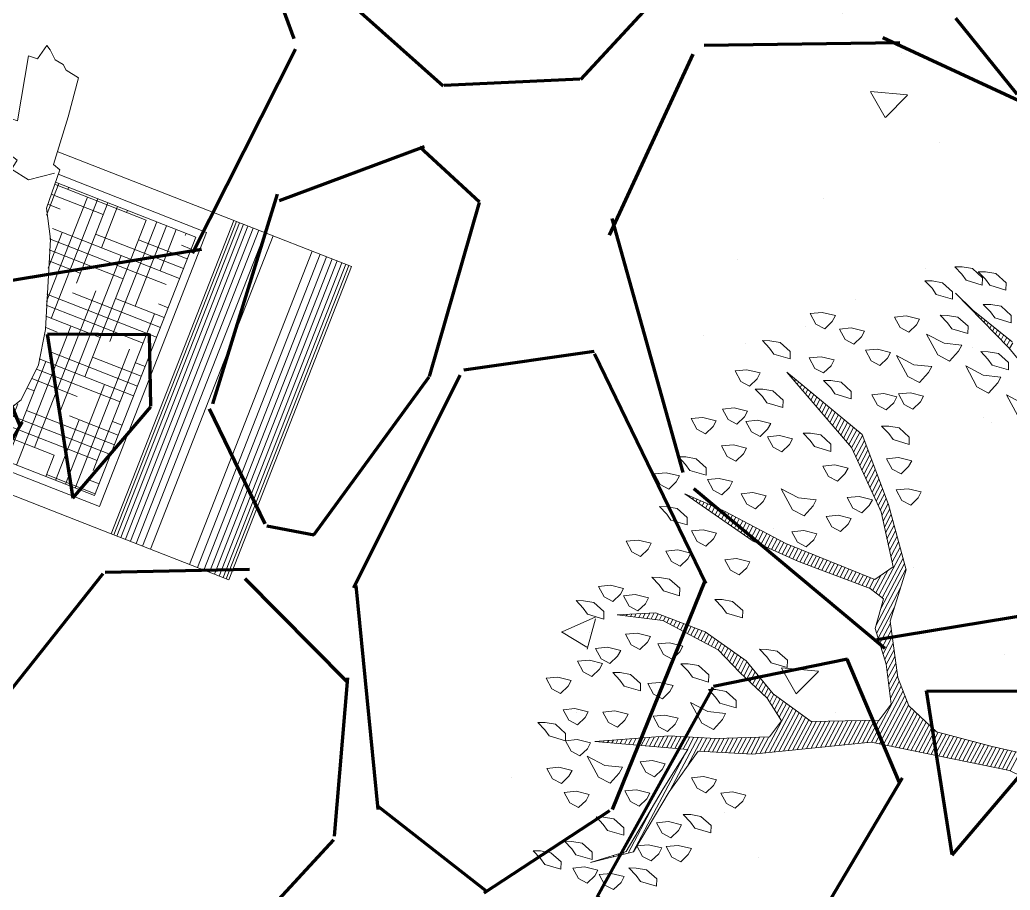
# Model space of a CAD drawing. Header units: millimetres. Extents: x 111 to 1506, y 14 to 566.
# Drawn here: x 243.345 to 245.119, y 194.522 to 196.081 of the extents above; entities that cross this region are included whole.
import ezdxf

# ---------------------------------------------------------------- set-up
doc = ezdxf.new("R2010")
doc.units = ezdxf.units.MM
for name, color, linetype, lineweight in [('ARBOLES', 78, 'Continuous', 5), ('G', 254, 'Continuous', 5), ('GRASS', 56, 'Continuous', 0), ('mobiliario', 45, 'Continuous', 13)]:
    doc.layers.add(name, color=color, linetype=linetype, lineweight=lineweight)

# ---------------------------------------------------------------- blocks, each defined once
blk = doc.blocks.new('persona 1')
at = {"layer": 'mobiliario', "color": 32, "lineweight": 9}
for p, q in [((768301.8256, 8993267.2761), (768301.9237, 8993267.285)), ((768301.9237, 8993267.285), (768301.983, 8993267.28)), ((768301.983, 8993267.28), (768302.0501, 8993267.263)), ((768301.7749, 8993267.2519), (768301.8256, 8993267.2761)), ((768301.8293, 8993267.2442), (768301.8629, 8993267.2653)), ((768301.8629, 8993267.2653), (768301.902, 8993267.2743)), ((768301.902, 8993267.2743), (768301.9465, 8993267.2687)), ((768301.9465, 8993267.2687), (768301.9793, 8993267.2503)), ((768302.0501, 8993267.263), (768302.1202, 8993267.2363)), ((768301.7249, 8993267.208), (768301.7749, 8993267.2519)), ((768301.9793, 8993267.2503), (768301.9931, 8993267.2114)), ((768301.8158, 8993267.2141), (768301.8293, 8993267.2442)), ((768302.1202, 8993267.2363), (768302.2033, 8993267.1879)), ((768301.8117, 8993267.1918), (768301.8158, 8993267.2141)), ((768301.6781, 8993267.1494), (768301.7249, 8993267.208)), ((768301.9931, 8993267.2114), (768301.9962, 8993267.1968)), ((768301.8047, 8993267.1841), (768301.8117, 8993267.1918)), ((768301.8134, 8993267.1499), (768301.8047, 8993267.1841)), ((768301.9962, 8993267.1968), (768302.0011, 8993267.197)), ((768302.0011, 8993267.197), (768302.0001, 8993267.16)), ((768302.2033, 8993267.1879), (768302.2944, 8993267.1275)), ((768302.0001, 8993267.16), (768301.9994, 8993267.118)), ((768301.6155, 8993267.1124), (768301.6392, 8993267.1355)), ((768301.6392, 8993267.1355), (768301.6781, 8993267.1494)), ((768301.8202, 8993267.0866), (768301.8134, 8993267.1499)), ((768302.2944, 8993267.1275), (768302.3227, 8993267.0966)), ((768301.5856, 8993267.0619), (768301.6155, 8993267.1124)), ((768301.9994, 8993267.118), (768301.9912, 8993267.0758)), ((768301.8498, 8993267.0601), (768301.8567, 8993267.0937)), ((768301.8567, 8993267.0937), (768301.8643, 8993267.0607)), ((768301.9719, 8993267.0734), (768301.9877, 8993267.0927)), ((768302.3227, 8993267.0966), (768302.3273, 8993267.045)), ((768301.8423, 8993267.0452), (768301.8202, 8993267.0866)), ((768301.8284, 8993267.0738), (768301.8498, 8993267.0601)), ((768301.9436, 8993267.0535), (768301.9719, 8993267.0734)), ((768301.9912, 8993267.0758), (768301.98, 8993267.0483)), ((768301.5807, 8993267.0001), (768301.5856, 8993267.0619)), ((768301.8643, 8993267.0607), (768301.8835, 8993267.049)), ((768302.1221, 8993267.0663), (768302.0872, 8993267.0156)), ((768302.1564, 8993267.0702), (768302.1221, 8993267.0663)), ((768302.1913, 8993267.0593), (768302.1564, 8993267.0702)), ((768302.2148, 8993267.0257), (768302.1913, 8993267.0593)), ((768301.87, 8993267.029), (768301.8423, 8993267.0452)), ((768301.8835, 8993267.049), (768301.9085, 8993267.0459)), ((768301.9085, 8993267.0459), (768301.9436, 8993267.0535)), ((768301.9438, 8993267.0333), (768301.9633, 8993267.0441)), ((768301.98, 8993267.0483), (768301.9586, 8993267.0301)), ((768302.3273, 8993267.045), (768302.2823, 8993266.9397)), ((768301.8603, 8993267.04), (768301.8922, 8993267.0329)), ((768301.8971, 8993267.0249), (768301.87, 8993267.029)), ((768301.9586, 8993267.0301), (768301.9318, 8993267.0237)), ((768302.1921, 8993266.978), (768302.2148, 8993267.0257)), ((768301.8851, 8993267.0222), (768301.882, 8993266.9753)), ((768301.908, 8993267.0035), (768301.8971, 8993267.0249)), ((768301.9318, 8993267.0237), (768301.9199, 8993267.0024)), ((768301.9711, 8993266.905), (768301.9347, 8993267.0119)), ((768302.0872, 8993267.0156), (768302.0753, 8993267.0053)), ((768301.5904, 8993266.9438), (768301.5807, 8993267.0001)), ((768301.9199, 8993267.0024), (768301.908, 8993267.0035)), ((768302.0753, 8993267.0053), (768302.0952, 8993267.0012)), ((768302.081, 8993266.9858), (768302.0782, 8993266.9956)), ((768302.0952, 8993267.0012), (768302.0943, 8993266.9617)), ((768301.7351, 8993266.9642), (768301.7785, 8993266.9785)), ((768301.7785, 8993266.9785), (768301.8004, 8993266.9843)), ((768301.8004, 8993266.9843), (768301.8237, 8993266.9582)), ((768302.0575, 8993266.9578), (768302.081, 8993266.9858)), ((768302.1612, 8993266.8905), (768302.1921, 8993266.978)), ((768301.7196, 8993266.9737), (768301.6906, 8993266.9602)), ((768301.7423, 8993266.9598), (768301.7196, 8993266.9737)), ((768301.882, 8993266.9753), (768301.8715, 8993266.9305)), ((768301.6906, 8993266.9602), (768301.7043, 8993266.8646)), ((768301.8551, 8993266.6662), (768301.7423, 8993266.9598)), ((768301.8237, 8993266.9582), (768301.8589, 8993266.9399)), ((768302.0194, 8993266.9267), (768302.0575, 8993266.9578)), ((768302.0943, 8993266.9617), (768302.0849, 8993266.8899)), ((768301.6352, 8993266.8076), (768301.5904, 8993266.9438)), ((768302.2823, 8993266.9397), (768302.2538, 8993266.8523)), ((768301.8281, 8993266.9091), (768301.8077, 8993266.9255)), ((768301.8596, 8993266.9227), (768301.8581, 8993266.898)), ((768301.8715, 8993266.9305), (768301.8596, 8993266.9227)), ((768301.9703, 8993266.9247), (768302.0194, 8993266.9267)), ((768302.0061, 8993266.8916), (768302.0494, 8993266.9155)), ((768301.8505, 8993266.9026), (768301.8281, 8993266.9091)), ((768301.9696, 8993266.8803), (768301.9711, 8993266.905)), ((768301.9786, 8993266.9004), (768302.0061, 8993266.8916)), ((768301.8833, 8993266.8842), (768301.8517, 8993266.8731)), ((768301.8581, 8993266.898), (768301.9061, 8993266.8679)), ((768302.0849, 8993266.8899), (768302.0446, 8993266.6074)), ((768302.1556, 8993266.8459), (768302.1612, 8993266.8905)), ((768301.9061, 8993266.8679), (768301.9696, 8993266.8803)), ((768301.7043, 8993266.8646), (768301.7343, 8993266.7328)), ((768301.8998, 8993266.7789), (768301.9038, 8993266.8628)), ((768302.2538, 8993266.8523), (768302.2285, 8993266.8094)), ((768302.1612, 8993266.8289), (768302.1556, 8993266.8459)), ((768302.1473, 8993266.8086), (768302.1612, 8993266.8289)), ((768301.6592, 8993266.7643), (768301.6352, 8993266.8076)), ((768302.1383, 8993266.7861), (768302.1473, 8993266.8086)), ((768302.2285, 8993266.8094), (768302.2103, 8993266.7717)), ((768302.1722, 8993266.8022), (768302.1503, 8993266.794)), ((768302.1922, 8993266.7932), (768302.1722, 8993266.8022)), ((768302.2004, 8993266.7738), (768302.1922, 8993266.7932)), ((768301.8893, 8993266.675), (768301.8998, 8993266.7789)), ((768302.1535, 8993266.7768), (768302.1383, 8993266.7861)), ((768302.1444, 8993266.7592), (768302.1535, 8993266.7768)), ((768301.6617, 8993266.7003), (768301.6592, 8993266.7643)), ((768302.1355, 8993266.7342), (768302.1444, 8993266.7592)), ((768302.1981, 8993266.7688), (768302.188, 8993266.7142)), ((768302.2103, 8993266.7717), (768302.1981, 8993266.7688)), ((768302.1623, 8993266.7371), (768302.1782, 8993266.744)), ((768301.7023, 8993266.7328), (768301.6676, 8993266.7079)), ((768301.7333, 8993266.7272), (768301.7023, 8993266.7328)), ((768301.7343, 8993266.7328), (768301.7303, 8993266.7105)), ((768302.1337, 8993266.7194), (768302.1355, 8993266.7342)), ((768302.1518, 8993266.7192), (768302.1623, 8993266.7371)), ((768302.1249, 8993266.6919), (768302.1337, 8993266.7194)), ((768302.1357, 8993266.716), (768302.1434, 8993266.7101)), ((768302.1434, 8993266.7101), (768302.1518, 8993266.7192)), ((768302.188, 8993266.7142), (768302.1441, 8993266.6434)), ((768301.6742, 8993266.6959), (768301.6617, 8993266.7003)), ((768301.6799, 8993266.6172), (768301.6742, 8993266.6959)), ((768301.7303, 8993266.7105), (768301.7676, 8993266.6996)), ((768301.7676, 8993266.6996), (768301.797, 8993266.6442)), ((768302.0999, 8993266.6416), (768302.1249, 8993266.6919)), ((768301.8777, 8993266.5957), (768301.8551, 8993266.6662)), ((768301.8786, 8993266.574), (768301.8893, 8993266.675)), ((768301.7621, 8993266.6526), (768301.7523, 8993266.6522)), ((768301.7523, 8993266.6522), (768301.7737, 8993266.5496)), ((768301.7903, 8993266.6266), (768301.7621, 8993266.6526)), ((768301.797, 8993266.6442), (768301.7975, 8993266.6294)), ((768302.0837, 8993266.6163), (768302.0999, 8993266.6416)), ((768302.1441, 8993266.6434), (768302.0872, 8993266.5894)), ((768301.6874, 8993266.5535), (768301.6799, 8993266.6172)), ((768301.7975, 8993266.6294), (768301.7903, 8993266.6266)), ((768302.0795, 8993266.5964), (768302.0958, 8993266.6193)), ((768302.0958, 8993266.6193), (768302.0837, 8993266.6163)), ((768302.0446, 8993266.6074), (768302.0095, 8993266.5024)), ((768301.8808, 8993266.5194), (768301.8777, 8993266.5957)), ((768302.0676, 8993266.527), (768302.0379, 8993266.5872)), ((768302.0872, 8993266.5894), (768302.0795, 8993266.5964)), ((768301.7097, 8993266.5495), (768301.6874, 8993266.5535)), ((768301.7174, 8993266.5424), (768301.7097, 8993266.5495)), ((768301.7322, 8993266.5405), (768301.7174, 8993266.5424)), ((768301.745, 8993266.5287), (768301.7322, 8993266.5405)), ((768301.7589, 8993266.549), (768301.7526, 8993266.5241)), ((768301.7737, 8993266.5496), (768301.7589, 8993266.549)), ((768301.7526, 8993266.5241), (768301.745, 8993266.5287)), ((768302.0661, 8993266.5023), (768302.0676, 8993266.527)), ((768301.853, 8993266.3532), (768301.8808, 8993266.5194)), ((768302.0095, 8993266.5024), (768301.9764, 8993266.4075)), ((768302.1145, 8993266.4623), (768302.0661, 8993266.5023)), ((768302.1541, 8993266.3974), (768302.1145, 8993266.4623)), ((768301.9823, 8993266.4245), (768302.0744, 8993266.3572)), ((768301.9764, 8993266.4075), (768301.9446, 8993266.2805)), ((768302.1557, 8993266.3556), (768302.1541, 8993266.3974)), ((768302.178, 8993266.354), (768302.1547, 8993266.3808)), ((768301.8381, 8993266.2959), (768301.853, 8993266.3532)), ((768302.0717, 8993266.3593), (768302.1406, 8993266.2535)), ((768302.0744, 8993266.3572), (768302.115, 8993266.3293)), ((768302.1416, 8993266.3402), (768302.1557, 8993266.3556)), ((768302.1985, 8993266.336), (768302.178, 8993266.354)), ((768302.115, 8993266.3293), (768302.1416, 8993266.3402)), ((768302.1985, 8993266.336), (768302.2579, 8993266.2819)), ((768301.79, 8993266.2669), (768301.8135, 8993266.2949)), ((768301.8135, 8993266.2949), (768301.8381, 8993266.2959)), ((768301.8516, 8993266.2669), (768301.8433, 8993266.2888)), ((768301.9446, 8993266.2805), (768301.892, 8993266.2414)), ((768302.2579, 8993266.2819), (768302.2749, 8993266.2204)), ((768301.7771, 8993266.222), (768301.79, 8993266.2669)), ((768301.8204, 8993266.2459), (768301.832, 8993266.2637)), ((768301.8746, 8993266.2457), (768301.8516, 8993266.2669)), ((768301.8189, 8993266.2237), (768301.8204, 8993266.2459)), ((768301.892, 8993266.2414), (768301.8573, 8993266.1858)), ((768302.1869, 8993266.1812), (768302.1406, 8993266.2535)), ((768301.7748, 8993266.1579), (768301.7873, 8993266.2126)), ((768301.7873, 8993266.2126), (768301.7771, 8993266.222)), ((768301.8299, 8993266.1946), (768301.8189, 8993266.2237)), ((768302.2749, 8993266.2204), (768302.2475, 8993266.1742)), ((768301.8554, 8993266.1734), (768301.8299, 8993266.1946)), ((768301.8573, 8993266.1858), (768301.8538, 8993266.1512)), ((768302.2475, 8993266.1742), (768302.1869, 8993266.1812)), ((768301.7447, 8993266.1098), (768301.7748, 8993266.1579)), ((768301.8538, 8993266.1512), (768301.8325, 8993266.0347)), ((768301.7425, 8993266.0432), (768301.7447, 8993266.1098)), ((768301.7587, 8993266.0069), (768301.7425, 8993266.0432)), ((768301.8325, 8993266.0347), (768301.7981, 8993266.006)), ((768301.7981, 8993266.006), (768301.7587, 8993266.0069))]:
    blk.add_line(p, q, dxfattribs=at)
blk = doc.blocks.new('bloque1')
at = {"layer": 'mobiliario'}
h = blk.add_hatch(dxfattribs=at)
h.set_pattern_fill('HOUND', color=250, scale=0.2, style=0)
h.set_pattern_definition([(360, (2.309277, 33.903915), (0.05, 0.0125), [0.2, -0.1]), (90, (2.309277, 33.903915), (-0.0125, -0.05), [0.2, -0.1])])
h.paths.add_polyline_path([(256.2525, 18.257), (256.2562, 18.3034), (256.2787, 18.3412), (256.2964, 18.3586), (256.3256, 18.369), (256.3306, 18.3753), (256.1335, 18.3753), (256.1335, 18.0453), (256.3128, 18.0453), (256.3114, 18.0802), (256.2935, 18.1127), (256.2598, 18.2148)])
at = {"layer": 'mobiliario', "color": 250}
for p, q in [((255.9485, 18.0103), (255.9485, 18.4103)), ((256.0985, 18.4103), (255.9485, 18.4103)), ((255.9518, 18.4103), (255.9518, 18.0103)), ((255.9556, 18.4103), (255.9556, 18.0103)), ((255.9607, 18.4103), (255.9607, 18.0103)), ((255.9665, 18.4103), (255.9665, 18.0103)), ((255.973, 18.4103), (255.973, 18.0103)), ((255.9804, 18.4103), (255.9804, 18.0103)), ((255.9884, 18.4103), (255.9884, 18.0103)), ((255.9985, 18.0103), (255.9985, 18.4103)), ((256.0485, 18.0103), (256.0485, 18.4103)), ((256.0585, 18.4103), (256.0585, 18.0103)), ((256.0666, 18.4103), (256.0666, 18.0103)), ((256.074, 18.4103), (256.074, 18.0103)), ((256.0805, 18.4103), (256.0805, 18.0103)), ((256.0863, 18.4103), (256.0863, 18.0103)), ((256.0913, 18.4103), (256.0913, 18.0103)), ((256.0952, 18.4103), (256.0952, 18.0103)), ((256.0985, 18.0103), (256.0985, 18.4103)), ((256.3586, 18.4103), (256.0985, 18.4103)), ((256.0985, 18.4103), (256.0985, 18.0103)), ((256.3386, 18.3853), (256.1235, 18.3853)), ((256.1235, 18.3853), (256.1235, 18.0353)), ((256.3306, 18.3753), (256.1335, 18.3753)), ((256.1335, 18.3753), (256.1335, 18.0453)), ((256.1335, 18.0453), (256.3128, 18.0453)), ((256.1235, 18.0353), (256.3132, 18.0353)), ((256.0985, 18.0103), (255.9485, 18.0103)), ((256.0952, 18.0103), (256.324, 18.0103))]:
    blk.add_line(p, q, dxfattribs=at)
at = {"layer": 'mobiliario', "xscale": 0.75, "yscale": 0.75, "zscale": 0.75}
blk.add_blockref('persona 1', (-575969.933, -6744931.9954), dxfattribs=at)
blk = doc.blocks.new('A$C772F565F')
at = {"layer": 'mobiliario', "lineweight": 13, "xscale": 1.506646428533565, "yscale": 1.506646428533565, "zscale": 1.506646428533565}
blk.add_blockref('bloque1', (-385.6239, -26.38), dxfattribs=at)
blk = doc.blocks.new('*X16')
at = {"color": 0}
for p, q in [((17.5775, 17.92), (17.578, 17.92)), ((17.5814, 17.91), (17.584, 17.91)), ((17.9333, 17.91), (17.9341, 17.91)), ((17.5852, 17.9), (17.59, 17.9)), ((17.5891, 17.89), (17.596, 17.89)), ((17.5929, 17.88), (17.602, 17.88)), ((17.9297, 17.88), (17.9364, 17.88)), ((17.9309, 17.89), (17.9356, 17.89)), ((17.9321, 17.9), (17.9348, 17.9)), ((17.5967, 17.87), (17.608, 17.87)), ((17.6006, 17.86), (17.614, 17.86)), ((17.9273, 17.86), (17.9379, 17.86)), ((17.9285, 17.87), (17.9371, 17.87)), ((17.6044, 17.85), (17.62, 17.85)), ((17.6083, 17.84), (17.626, 17.84)), ((17.6121, 17.83), (17.6285, 17.83)), ((17.9237, 17.83), (17.9402, 17.83)), ((17.9249, 17.84), (17.9395, 17.84)), ((17.9261, 17.85), (17.9387, 17.85)), ((17.2621, 17.82), (17.2622, 17.82)), ((17.2663, 17.81), (17.2685, 17.81)), ((17.616, 17.82), (17.6298, 17.82)), ((17.6191, 17.81), (17.631, 17.81)), ((17.9213, 17.81), (17.9418, 17.81)), ((17.9225, 17.82), (17.941, 17.82)), ((18.3261, 17.81), (18.3296, 17.81)), ((18.33, 17.82), (18.3316, 17.82)), ((17.2706, 17.8), (17.2748, 17.8)), ((17.2748, 17.79), (17.2811, 17.79)), ((17.279, 17.78), (17.2874, 17.78)), ((17.6191, 17.8), (17.6323, 17.8)), ((17.6191, 17.79), (17.6335, 17.79)), ((17.6191, 17.78), (17.6348, 17.78)), ((17.9177, 17.78), (17.9423, 17.78)), ((17.9189, 17.79), (17.9423, 17.79)), ((17.9201, 17.8), (17.9423, 17.8)), ((18.3143, 17.78), (18.3234, 17.78)), ((18.3182, 17.79), (18.3254, 17.79)), ((18.3221, 17.8), (18.3275, 17.8)), ((17.2832, 17.77), (17.2937, 17.77)), ((17.2875, 17.76), (17.3001, 17.76)), ((17.2917, 17.75), (17.3064, 17.75)), ((17.6191, 17.77), (17.636, 17.77)), ((17.6191, 17.76), (17.6373, 17.76)), ((17.6191, 17.75), (17.6385, 17.75)), ((17.9141, 17.75), (17.9423, 17.75)), ((17.9153, 17.76), (17.9423, 17.76)), ((17.9165, 17.77), (17.9423, 17.77)), ((18.3025, 17.75), (18.3171, 17.75)), ((18.3064, 17.76), (18.3192, 17.76)), ((18.3104, 17.77), (18.3213, 17.77)), ((17.2959, 17.74), (17.3127, 17.74)), ((17.3002, 17.73), (17.319, 17.73)), ((17.6191, 17.74), (17.6398, 17.74)), ((17.6191, 17.73), (17.641, 17.73)), ((17.9117, 17.73), (17.9423, 17.73)), ((17.9129, 17.74), (17.9423, 17.74)), ((18.2946, 17.73), (18.313, 17.73)), ((18.2986, 17.74), (18.3151, 17.74)), ((17.3044, 17.72), (17.3253, 17.72)), ((17.3086, 17.71), (17.3316, 17.71)), ((17.3129, 17.7), (17.3379, 17.7)), ((17.6191, 17.72), (17.6423, 17.72)), ((17.6191, 17.71), (17.6435, 17.71)), ((17.6191, 17.7), (17.6445, 17.7)), ((17.9083, 17.7), (17.9423, 17.7)), ((17.9093, 17.71), (17.9423, 17.71)), ((17.9105, 17.72), (17.9423, 17.72)), ((18.2829, 17.7), (18.3068, 17.7)), ((18.2868, 17.71), (18.3089, 17.71)), ((18.2907, 17.72), (18.3109, 17.72)), ((16.9852, 17.68), (16.9856, 17.68)), ((17.3171, 17.69), (17.3443, 17.69)), ((17.3213, 17.68), (17.3506, 17.68)), ((17.6191, 17.69), (17.6431, 17.69)), ((17.6191, 17.68), (17.6418, 17.68)), ((17.909, 17.69), (17.9423, 17.69)), ((17.9097, 17.68), (17.9423, 17.68)), ((18.275, 17.68), (18.3027, 17.68)), ((18.2789, 17.69), (18.3047, 17.69)), ((16.9942, 17.67), (16.9956, 17.67)), ((17.0032, 17.66), (17.0056, 17.66)), ((17.0122, 17.65), (17.0156, 17.65)), ((17.3256, 17.67), (17.3569, 17.67)), ((17.3298, 17.66), (17.3632, 17.66)), ((17.334, 17.65), (17.368, 17.65)), ((17.619, 17.65), (17.6378, 17.65)), ((17.6191, 17.67), (17.6405, 17.67)), ((17.6191, 17.66), (17.6391, 17.66)), ((17.9103, 17.67), (17.9423, 17.67)), ((17.911, 17.66), (17.9423, 17.66)), ((17.9117, 17.65), (17.9423, 17.65)), ((18.2632, 17.65), (18.2965, 17.65)), ((18.2671, 17.66), (18.2985, 17.66)), ((18.2711, 17.67), (18.3006, 17.67)), ((17.0212, 17.64), (17.0256, 17.64)), ((17.0302, 17.63), (17.0356, 17.63)), ((17.3382, 17.64), (17.3727, 17.64)), ((17.3425, 17.63), (17.3773, 17.63)), ((17.6124, 17.63), (17.6351, 17.63)), ((17.6157, 17.64), (17.6365, 17.64)), ((17.9123, 17.64), (17.9423, 17.64)), ((17.913, 17.63), (17.9423, 17.63)), ((18.2554, 17.63), (18.2923, 17.63)), ((18.2593, 17.64), (18.2944, 17.64)), ((17.0392, 17.62), (17.0456, 17.62)), ((17.0482, 17.61), (17.1861, 17.61)), ((17.0572, 17.6), (17.3444, 17.6)), ((17.3467, 17.62), (17.3819, 17.62)), ((17.3509, 17.61), (17.3865, 17.61)), ((17.3552, 17.6), (17.3911, 17.6)), ((17.6024, 17.6), (17.6311, 17.6)), ((17.6057, 17.61), (17.6325, 17.61)), ((17.6091, 17.62), (17.6338, 17.62)), ((17.9137, 17.62), (17.9428, 17.62)), ((17.9143, 17.61), (17.9438, 17.61)), ((17.915, 17.6), (17.9448, 17.6)), ((18.2436, 17.6), (18.2861, 17.6)), ((18.2475, 17.61), (18.2882, 17.61)), ((18.2514, 17.62), (18.2903, 17.62)), ((17.2417, 17.59), (17.3957, 17.59)), ((17.3167, 17.58), (17.4003, 17.58)), ((17.5957, 17.58), (17.6285, 17.58)), ((17.5991, 17.59), (17.6298, 17.59)), ((17.9157, 17.59), (17.9459, 17.59)), ((17.9163, 17.58), (17.9469, 17.58)), ((18.2317, 17.58), (18.2805, 17.58)), ((18.2394, 17.59), (18.284, 17.59)), ((17.3657, 17.57), (17.405, 17.57)), ((17.3704, 17.56), (17.4096, 17.56)), ((17.3751, 17.55), (17.4142, 17.55)), ((17.5872, 17.55), (17.6178, 17.55)), ((17.5899, 17.56), (17.6219, 17.56)), ((17.5926, 17.57), (17.6261, 17.57)), ((17.9172, 17.57), (17.9479, 17.57)), ((17.9186, 17.56), (17.949, 17.56)), ((17.9199, 17.55), (17.95, 17.55)), ((18.2088, 17.55), (18.254, 17.55)), ((18.2164, 17.56), (18.2628, 17.56)), ((18.2241, 17.57), (18.2717, 17.57)), ((17.3797, 17.54), (17.4197, 17.54)), ((17.3844, 17.53), (17.4254, 17.53)), ((17.5817, 17.53), (17.6094, 17.53)), ((17.5844, 17.54), (17.6136, 17.54)), ((17.9212, 17.54), (17.951, 17.54)), ((17.9225, 17.53), (17.9521, 17.53)), ((18.1935, 17.53), (18.2364, 17.53)), ((18.2011, 17.54), (18.2452, 17.54)), ((18.7131, 17.53), (18.7134, 17.53)), ((17.3891, 17.52), (17.4311, 17.52)), ((17.3937, 17.51), (17.4369, 17.51)), ((17.3984, 17.5), (17.4426, 17.5)), ((17.5735, 17.5), (17.5969, 17.5)), ((17.5762, 17.51), (17.6011, 17.51)), ((17.579, 17.52), (17.6053, 17.52)), ((17.9238, 17.52), (17.9531, 17.52)), ((17.9251, 17.51), (17.9541, 17.51)), ((17.9264, 17.5), (17.9552, 17.5)), ((18.1706, 17.5), (18.2099, 17.5)), ((18.1782, 17.51), (18.2187, 17.51)), ((18.1858, 17.52), (18.2276, 17.52)), ((18.7035, 17.5), (18.7048, 17.5)), ((18.7067, 17.51), (18.7077, 17.51)), ((18.7099, 17.52), (18.7105, 17.52)), ((17.4031, 17.49), (17.4483, 17.49)), ((17.4077, 17.48), (17.454, 17.48)), ((17.4124, 17.47), (17.4597, 17.47)), ((17.5623, 17.47), (17.5849, 17.47)), ((17.568, 17.48), (17.5886, 17.48)), ((17.5708, 17.49), (17.5928, 17.49)), ((17.9277, 17.49), (17.9562, 17.49)), ((17.929, 17.48), (17.9572, 17.48)), ((17.9303, 17.47), (17.9583, 17.47)), ((18.1476, 17.47), (18.1834, 17.47)), ((18.1553, 17.48), (18.1923, 17.48)), ((18.1629, 17.49), (18.2011, 17.49)), ((18.694, 17.47), (18.6971, 17.47)), ((18.6971, 17.48), (18.6991, 17.48)), ((18.7003, 17.49), (18.7019, 17.49)), ((17.4171, 17.46), (17.4654, 17.46)), ((17.4217, 17.45), (17.4711, 17.45)), ((17.5509, 17.45), (17.582, 17.45)), ((17.5566, 17.46), (17.5834, 17.46)), ((17.9316, 17.46), (17.9593, 17.46)), ((17.9329, 17.45), (17.9604, 17.45)), ((18.1323, 17.45), (18.1658, 17.45)), ((18.14, 17.46), (18.1746, 17.46)), ((18.6876, 17.45), (18.6931, 17.45)), ((18.6908, 17.46), (18.6951, 17.46)), ((17.4276, 17.44), (17.4769, 17.44)), ((17.4343, 17.43), (17.4826, 17.43)), ((17.441, 17.42), (17.5777, 17.42)), ((17.5394, 17.43), (17.5792, 17.43)), ((17.5452, 17.44), (17.5806, 17.44)), ((17.9342, 17.44), (17.9614, 17.44)), ((17.9355, 17.43), (17.9624, 17.43)), ((17.9368, 17.42), (17.9635, 17.42)), ((18.0985, 17.42), (18.136, 17.42)), ((18.1103, 17.43), (18.1467, 17.43)), ((18.1221, 17.44), (18.157, 17.44)), ((18.6781, 17.42), (18.6871, 17.42)), ((18.6812, 17.43), (18.6891, 17.43)), ((18.6844, 17.44), (18.6911, 17.44)), ((17.4476, 17.41), (17.5763, 17.41)), ((17.4543, 17.4), (17.5749, 17.4)), ((17.9381, 17.41), (17.9645, 17.41)), ((17.9394, 17.4), (17.9655, 17.4)), ((18.0748, 17.4), (18.1146, 17.4)), ((18.0867, 17.41), (18.1253, 17.41)), ((18.6717, 17.4), (18.6831, 17.4)), ((18.6749, 17.41), (18.6851, 17.41)), ((17.461, 17.39), (17.5734, 17.39)), ((17.4676, 17.38), (17.572, 17.38)), ((17.4743, 17.37), (17.5706, 17.37)), ((17.9407, 17.39), (17.9666, 17.39)), ((17.9407, 17.37), (17.984, 17.37)), ((17.942, 17.38), (17.9676, 17.38)), ((18.0394, 17.37), (18.0824, 17.37)), ((18.0512, 17.38), (18.0931, 17.38)), ((18.063, 17.39), (18.1038, 17.39)), ((18.6621, 17.37), (18.6771, 17.37)), ((18.6653, 17.38), (18.6791, 17.38)), ((18.6685, 17.39), (18.6811, 17.39)), ((17.481, 17.36), (17.5692, 17.36)), ((17.4876, 17.35), (17.5695, 17.35)), ((17.9367, 17.35), (18.061, 17.35)), ((17.9387, 17.36), (18.004, 17.36)), ((18.0276, 17.36), (18.0717, 17.36)), ((18.6555, 17.35), (18.6727, 17.35)), ((18.659, 17.36), (18.6751, 17.36)), ((17.4943, 17.34), (17.5751, 17.34)), ((17.501, 17.33), (17.5807, 17.33)), ((17.5076, 17.32), (17.5862, 17.32)), ((17.8637, 17.32), (18.0288, 17.32)), ((17.9087, 17.33), (18.0396, 17.33)), ((17.9347, 17.34), (18.0503, 17.34)), ((17.5143, 17.31), (17.5918, 17.31)), ((17.521, 17.3), (17.5973, 17.3)), ((17.8387, 17.3), (17.9283, 17.3)), ((17.8487, 17.31), (17.9816, 17.31)), ((17.5276, 17.29), (17.6029, 17.29)), ((17.5343, 17.28), (17.6084, 17.28)), ((17.541, 17.27), (17.614, 17.27)), ((17.8087, 17.27), (17.859, 17.27)), ((17.8187, 17.28), (17.873, 17.28)), ((17.8287, 17.29), (17.887, 17.29)), ((17.5476, 17.26), (17.6195, 17.26)), ((17.5543, 17.25), (17.6251, 17.25)), ((17.561, 17.24), (17.6307, 17.24)), ((17.7741, 17.24), (17.817, 17.24)), ((17.7884, 17.25), (17.831, 17.25)), ((17.7987, 17.26), (17.845, 17.26)), ((17.5676, 17.23), (17.6362, 17.23)), ((17.5743, 17.22), (17.6418, 17.22)), ((17.7456, 17.22), (17.789, 17.22)), ((17.7599, 17.23), (17.803, 17.23)), ((17.581, 17.21), (17.6473, 17.21)), ((17.5876, 17.2), (17.6529, 17.2)), ((17.5939, 17.19), (17.7568, 17.19)), ((17.717, 17.2), (17.7653, 17.2)), ((17.7313, 17.21), (17.775, 17.21)), ((17.5968, 17.18), (17.7482, 17.18)), ((17.5998, 17.17), (17.7396, 17.17)), ((17.6027, 17.16), (17.731, 17.16)), ((17.6056, 17.15), (17.7225, 17.15)), ((17.6085, 17.14), (17.7189, 17.14)), ((17.6115, 17.13), (17.7161, 17.13)), ((17.6144, 17.12), (17.7134, 17.12)), ((17.6173, 17.11), (17.7107, 17.11)), ((17.6203, 17.1), (17.7079, 17.1)), ((17.6232, 17.09), (17.7052, 17.09)), ((17.6261, 17.08), (17.7025, 17.08)), ((17.629, 17.07), (17.6998, 17.07)), ((17.632, 17.06), (17.697, 17.06)), ((17.6349, 17.05), (17.6968, 17.05)), ((17.6378, 17.04), (17.6992, 17.04)), ((17.6407, 17.03), (17.7015, 17.03)), ((17.6437, 17.02), (17.7039, 17.02)), ((17.6466, 17.01), (17.7062, 17.01)), ((17.6495, 17), (17.7086, 17)), ((17.6524, 16.99), (17.7109, 16.99)), ((17.6554, 16.98), (17.7133, 16.98)), ((17.6583, 16.97), (17.7156, 16.97)), ((17.6612, 16.96), (17.718, 16.96)), ((17.6642, 16.95), (17.7204, 16.95)), ((17.6671, 16.94), (17.7227, 16.94)), ((17.67, 16.93), (17.7251, 16.93)), ((17.6729, 16.92), (17.7274, 16.92)), ((17.6759, 16.91), (17.7298, 16.91)), ((17.6788, 16.9), (17.7324, 16.9)), ((17.6817, 16.89), (17.7351, 16.89)), ((17.6846, 16.88), (17.7378, 16.88)), ((17.6876, 16.87), (17.7404, 16.87)), ((17.6905, 16.86), (17.7431, 16.86)), ((17.6934, 16.85), (17.7458, 16.85)), ((17.6957, 16.84), (17.7484, 16.84))]:
    blk.add_line(p, q, dxfattribs=at)
blk = doc.blocks.new('E1E')
at = {"layer": 'ARBOLES', "ltscale": 0.2}
for p, q in [((95.6956, 57.8639), (95.6956, 57.8639)), ((96.3831, 57.8787), (96.3831, 57.8787)), ((95.8816, 57.8288), (95.8816, 57.8288)), ((96.3808, 57.7588), (96.3808, 57.7588)), ((96.0586, 57.7367), (96.0586, 57.7367)), ((96.5308, 57.6837), (96.5308, 57.6837)), ((96.1011, 57.6524), (96.0338, 57.644)), ((96.0922, 57.5891), (96.1014, 57.6522)), ((96.5309, 57.6553), (96.5309, 57.6553)), ((96.0916, 57.5886), (96.0336, 57.6433)), ((95.7341, 57.5948), (95.7341, 57.5948)), ((95.4096, 57.4529), (95.4096, 57.4529)), ((95.9403, 57.448), (95.9403, 57.448)), ((95.4163, 57.4332), (95.4163, 57.4332)), ((96.6945, 57.4157), (96.6945, 57.4157)), ((96.4995, 57.3914), (96.4995, 57.3914)), ((95.7535, 57.3323), (95.7535, 57.3323)), ((95.9202, 57.3422), (95.9202, 57.3422)), ((95.3415, 57.2983), (95.3415, 57.2983)), ((96.3968, 57.2987), (96.3421, 57.2587)), ((96.4168, 57.2351), (96.3942, 57.2948)), ((96.37, 57.2738), (96.37, 57.2738)), ((96.2526, 57.2622), (96.2526, 57.2622)), ((96.4161, 57.2358), (96.3388, 57.2555)), ((96.0455, 57.1319), (96.0455, 57.1319)), ((95.3165, 57.1024), (95.3165, 57.1024)), ((95.4768, 57.0625), (95.4768, 57.0625)), ((95.5976, 57.0405), (95.5976, 57.0405)), ((95.721, 56.99), (95.721, 56.99)), ((95.1247, 56.908), (95.1247, 56.908)), ((95.7812, 56.9208), (95.7812, 56.9208)), ((95.3965, 56.8481), (95.3965, 56.8481)), ((95.6238, 56.8379), (95.6238, 56.8379)), ((95.1839, 56.7935), (95.1166, 56.785)), ((95.175, 56.7302), (95.1842, 56.7933)), ((95.1744, 56.7297), (95.1164, 56.7844)), ((95.072, 56.7062), (95.072, 56.7062))]:
    blk.add_line(p, q, dxfattribs=at)
for points in [[(95.2673, 57.3425), (95.2913, 57.2362), (95.2985, 57.1849), (95.2803, 57.3482), (95.2773, 57.495)], [(95.7692, 58.0881), (95.8387, 58.0021), (95.9139, 57.9032), (95.9263, 57.8229), (95.9075, 57.76), (95.8454, 57.6544), (95.75, 57.5886), (95.693, 57.4541), (95.6447, 57.3001), (95.6897, 57.0941), (95.6801, 57.308), (95.7154, 57.4563), (95.7681, 57.5655), (95.8158, 57.5633), (95.9193, 57.3834), (95.9802, 57.2468), (96.0243, 57.1651), (95.9714, 57.3364), (95.9215, 57.4311), (95.8354, 57.572), (95.8274, 57.6074), (95.8801, 57.6465), (95.909, 57.7217), (95.9538, 57.7962), (95.9957, 57.8071), (96.1128, 57.719), (96.1404, 57.6221), (96.1426, 57.5296), (96.173, 57.4262), (96.2324, 57.3279), (96.3004, 57.2803), (96.2302, 57.3504), (96.1752, 57.4739), (96.1686, 57.5412), (96.1563, 57.6214), (96.162, 57.6785), (96.2039, 57.6894), (96.2965, 57.6215), (96.3732, 57.5543), (96.5063, 57.4655), (96.3594, 57.6027), (96.4534, 57.6368), (96.5994, 57.694), (96.6746, 57.6651), (96.5871, 57.7041), (96.4476, 57.6498), (96.3442, 57.6194), (96.2553, 57.6966), (96.0383, 57.8338), (95.8415, 58.0658), (95.7481, 58.258)]]:
    blk.add_lwpolyline(points, dxfattribs=at)
for points in [[(96.4981, 57.7814), (96.5205, 57.7836), (96.5292, 57.7641), (96.5249, 57.7388), (96.5032, 57.7525), (96.4851, 57.7756)], [(96.6145, 57.7475), (96.6152, 57.7634), (96.5942, 57.793), (96.5841, 57.7807), (96.5892, 57.7518), (96.6044, 57.7352), (96.6167, 57.7251)], [(96.3347, 57.7632), (96.3571, 57.7654), (96.3658, 57.7459), (96.3615, 57.7206), (96.3398, 57.7343), (96.3217, 57.7574)], [(96.4511, 57.7293), (96.4519, 57.7452), (96.4309, 57.7748), (96.4208, 57.7625), (96.4258, 57.7336), (96.441, 57.717), (96.4533, 57.7069)], [(96.5473, 57.7409), (96.5697, 57.7431), (96.5784, 57.7236), (96.5741, 57.6983), (96.5524, 57.712), (96.5343, 57.7351)], [(96.6492, 57.7396), (96.6716, 57.7417), (96.6803, 57.7222), (96.676, 57.6969), (96.6543, 57.7107), (96.6362, 57.7338)], [(96.483, 57.7279), (96.5054, 57.7301), (96.5141, 57.7106), (96.5097, 57.6853), (96.488, 57.699), (96.4699, 57.7221)], [(96.3637, 57.6982), (96.3861, 57.7003), (96.3948, 57.6808), (96.3905, 57.6555), (96.3688, 57.6692), (96.3507, 57.6924)], [(96.6854, 57.6933), (96.7078, 57.6955), (96.7165, 57.676), (96.7122, 57.6507), (96.6905, 57.6644), (96.6724, 57.6875)], [(96.6023, 57.6174), (96.603, 57.6333), (96.582, 57.6629), (96.5719, 57.6506), (96.577, 57.6217), (96.5922, 57.6051), (96.6045, 57.595)], [(96.6883, 57.6167), (96.689, 57.6326), (96.6681, 57.6622), (96.6579, 57.6499), (96.663, 57.621), (96.6782, 57.6044), (96.6905, 57.5943)], [(96.4946, 57.6317), (96.517, 57.6339), (96.5257, 57.6144), (96.5214, 57.5891), (96.4997, 57.6028), (96.4816, 57.626)], [(96.7541, 57.5914), (96.7548, 57.6073), (96.7339, 57.637), (96.7237, 57.6247), (96.7288, 57.5958), (96.744, 57.5791), (96.7563, 57.569)], [(96.4295, 57.6028), (96.452, 57.605), (96.4606, 57.5855), (96.4563, 57.5602), (96.4346, 57.5739), (96.4165, 57.597)], [(96.1021, 57.5505), (96.1028, 57.5664), (96.0818, 57.596), (96.0717, 57.5837), (96.0768, 57.5548), (96.092, 57.5382), (96.1043, 57.5281)], [(96.2424, 57.5506), (96.2431, 57.5665), (96.2221, 57.5961), (96.212, 57.5838), (96.2171, 57.5549), (96.2322, 57.5383), (96.2445, 57.5282)], [(96.2604, 57.5976), (96.2893, 57.6027), (96.3009, 57.5767), (96.2923, 57.5261), (96.2749, 57.5651), (96.2474, 57.5918)], [(96.3472, 57.5427), (96.3696, 57.5449), (96.3783, 57.5254), (96.374, 57.5001), (96.3523, 57.5138), (96.3342, 57.5369)], [(96.5069, 57.5515), (96.5358, 57.5566), (96.5474, 57.5306), (96.5388, 57.48), (96.5214, 57.519), (96.4939, 57.5457)], [(96.5995, 57.5537), (96.6219, 57.5559), (96.6306, 57.5364), (96.6262, 57.5111), (96.6045, 57.5248), (96.5865, 57.548)], [(95.3157, 57.4965), (95.3446, 57.5015), (95.3561, 57.4755), (95.3475, 57.4249), (95.3301, 57.4639), (95.3026, 57.4907)], [(96.2547, 57.4704), (96.2554, 57.4863), (96.2344, 57.5159), (96.2243, 57.5036), (96.2294, 57.4747), (96.2446, 57.4581), (96.2569, 57.448)], [(95.6337, 57.4822), (95.6561, 57.4844), (95.6648, 57.4649), (95.6605, 57.4396), (95.6388, 57.4533), (95.6207, 57.4764)], [(96.3125, 57.4805), (96.3349, 57.4827), (96.3436, 57.4632), (96.3393, 57.4379), (96.3176, 57.4516), (96.2995, 57.4747)], [(96.5966, 57.4901), (96.619, 57.4923), (96.6277, 57.4728), (96.6234, 57.4475), (96.6017, 57.4612), (96.5836, 57.4843)], [(96.4268, 57.469), (96.4492, 57.4712), (96.4578, 57.4517), (96.4535, 57.4264), (96.4318, 57.4401), (96.4137, 57.4633)], [(96.5287, 57.4677), (96.5511, 57.4699), (96.5598, 57.4503), (96.5555, 57.425), (96.5338, 57.4388), (96.5157, 57.4619)], [(95.7877, 57.4339), (95.8102, 57.4361), (95.8188, 57.4166), (95.8145, 57.3913), (95.7928, 57.405), (95.7747, 57.4281)], [(96.1116, 57.4067), (96.1123, 57.4226), (96.0913, 57.4522), (96.0812, 57.4399), (96.0863, 57.411), (96.1015, 57.3944), (96.1138, 57.3842)], [(96.382, 57.3946), (96.3827, 57.4105), (96.3617, 57.4401), (96.3516, 57.4278), (96.3567, 57.3989), (96.3719, 57.3823), (96.3842, 57.3721)], [(95.6085, 57.4164), (95.6309, 57.4186), (95.6396, 57.3991), (95.6353, 57.3738), (95.6136, 57.3875), (95.5955, 57.4106)], [(95.727, 57.4302), (95.7494, 57.4324), (95.7581, 57.4129), (95.7538, 57.3876), (95.7321, 57.4013), (95.714, 57.4245)], [(95.8666, 57.4144), (95.889, 57.4166), (95.8976, 57.3971), (95.8933, 57.3718), (95.8716, 57.3855), (95.8535, 57.4086)], [(96.2432, 57.4263), (96.2656, 57.4285), (96.2743, 57.4089), (96.2699, 57.3836), (96.2482, 57.3974), (96.2302, 57.4205)], [(96.4911, 57.412), (96.5135, 57.4142), (96.5222, 57.3947), (96.5179, 57.3694), (96.4962, 57.3831), (96.4781, 57.4062)], [(96.5757, 57.3795), (96.5764, 57.3954), (96.5555, 57.425), (96.5453, 57.4127), (96.5504, 57.3838), (96.5656, 57.3672), (96.5779, 57.3571)], [(95.3461, 57.3931), (95.375, 57.3982), (95.3866, 57.3722), (95.3779, 57.3216), (95.3606, 57.3606), (95.3331, 57.3873)], [(95.3309, 57.3396), (95.3317, 57.3555), (95.3107, 57.3851), (95.3006, 57.3728), (95.3056, 57.3439), (95.3208, 57.3273), (95.3331, 57.3172)], [(95.5984, 57.334), (95.5991, 57.3499), (95.5781, 57.3795), (95.568, 57.3672), (95.5731, 57.3383), (95.5883, 57.3217), (95.6006, 57.3116)], [(96.0177, 57.3726), (96.0401, 57.3748), (96.0488, 57.3553), (96.0444, 57.33), (96.0227, 57.3437), (96.0047, 57.3668)], [(95.8225, 57.3559), (95.8514, 57.3609), (95.863, 57.3349), (95.8544, 57.2843), (95.837, 57.3233), (95.8095, 57.3501)], [(96.2851, 57.367), (96.3075, 57.3692), (96.3162, 57.3497), (96.3119, 57.3244), (96.2902, 57.3381), (96.2721, 57.3612)], [(96.3545, 57.3512), (96.377, 57.3533), (96.3856, 57.3338), (96.3813, 57.3085), (96.3596, 57.3223), (96.3415, 57.3454)], [(96.4023, 57.349), (96.4247, 57.3512), (96.4334, 57.3317), (96.429, 57.3064), (96.4073, 57.3201), (96.3893, 57.3432)], [(95.7264, 57.3442), (95.7488, 57.3464), (95.7575, 57.3269), (95.7531, 57.3016), (95.7314, 57.3153), (95.7134, 57.3384)], [(96.1891, 57.2853), (96.1898, 57.3012), (96.1688, 57.3308), (96.1587, 57.3185), (96.1637, 57.2896), (96.1789, 57.273), (96.1912, 57.2629)], [(96.4782, 57.3361), (96.5006, 57.3383), (96.5093, 57.3187), (96.5049, 57.2934), (96.4833, 57.3072), (96.4652, 57.3303)], [(95.2638, 57.2629), (95.2645, 57.2788), (95.2435, 57.3085), (95.2334, 57.2962), (95.2385, 57.2673), (95.2537, 57.2506), (95.266, 57.2405)], [(95.5023, 57.3224), (95.5247, 57.3246), (95.5334, 57.305), (95.5291, 57.2797), (95.5074, 57.2935), (95.4893, 57.3166)], [(95.37, 57.2869), (95.3989, 57.2919), (95.4105, 57.2659), (95.4019, 57.2153), (95.3845, 57.2543), (95.357, 57.2811)], [(95.4495, 57.2833), (95.4785, 57.2884), (95.49, 57.2624), (95.4814, 57.2118), (95.464, 57.2508), (95.4365, 57.2775)], [(95.5486, 57.2884), (95.571, 57.2906), (95.5797, 57.2711), (95.5753, 57.2458), (95.5537, 57.2595), (95.5356, 57.2826)], [(95.7409, 57.2416), (95.7416, 57.2575), (95.7206, 57.2871), (95.7105, 57.2748), (95.7156, 57.2459), (95.7308, 57.2293), (95.7431, 57.2192)], [(95.9021, 57.2822), (95.9245, 57.2844), (95.9332, 57.2648), (95.9288, 57.2395), (95.9071, 57.2533), (95.8891, 57.2764)], [(96.2375, 57.299), (96.2599, 57.3012), (96.2686, 57.2817), (96.2643, 57.2564), (96.2426, 57.2701), (96.2245, 57.2932)], [(95.3513, 57.224), (95.352, 57.2399), (95.331, 57.2695), (95.3209, 57.2572), (95.326, 57.2283), (95.3412, 57.2117), (95.3535, 57.2015)], [(96.0358, 57.2794), (96.0582, 57.2816), (96.0669, 57.262), (96.0626, 57.2367), (96.0409, 57.2505), (96.0228, 57.2736)], [(96.1059, 57.2794), (96.1283, 57.2816), (96.137, 57.2621), (96.1327, 57.2368), (96.111, 57.2505), (96.0929, 57.2736)], [(96.3489, 57.2239), (96.3496, 57.2398), (96.3286, 57.2695), (96.3185, 57.2572), (96.3236, 57.2282), (96.3387, 57.2116), (96.351, 57.2015)], [(95.2291, 57.2007), (95.2298, 57.2166), (95.2088, 57.2463), (95.1987, 57.234), (95.2038, 57.2051), (95.219, 57.1884), (95.2313, 57.1783)], [(96.2671, 57.2499), (96.2896, 57.2521), (96.2982, 57.2326), (96.2939, 57.2073), (96.2722, 57.221), (96.2541, 57.2441)], [(95.6361, 57.1793), (95.6368, 57.1952), (95.6158, 57.2249), (95.6057, 57.2126), (95.6108, 57.1837), (95.626, 57.167), (95.6383, 57.1569)], [(95.7814, 57.2206), (95.8038, 57.2228), (95.8125, 57.2033), (95.8082, 57.178), (95.7865, 57.1917), (95.7684, 57.2149)], [(96.0821, 57.1753), (96.0829, 57.1912), (96.0619, 57.2208), (96.0518, 57.2085), (96.0568, 57.1796), (96.072, 57.163), (96.0843, 57.1529)], [(95.2624, 57.161), (95.2631, 57.1769), (95.2421, 57.2065), (95.232, 57.1942), (95.2371, 57.1653), (95.2523, 57.1487), (95.2646, 57.1386)], [(95.5002, 57.2045), (95.5226, 57.2067), (95.5313, 57.1872), (95.527, 57.1619), (95.5053, 57.1756), (95.4872, 57.1988)], [(95.9404, 57.2135), (95.9628, 57.2157), (95.9715, 57.1962), (95.9672, 57.1709), (95.9455, 57.1846), (95.9274, 57.2077)], [(96.1602, 57.2101), (96.1826, 57.2122), (96.1913, 57.1927), (96.187, 57.1674), (96.1653, 57.1812), (96.1472, 57.2043)], [(95.3318, 57.1451), (95.3325, 57.1611), (95.3115, 57.1907), (95.3014, 57.1784), (95.3065, 57.1495), (95.3217, 57.1329), (95.334, 57.1227)], [(95.407, 57.1864), (95.4294, 57.1886), (95.4381, 57.1691), (95.4337, 57.1438), (95.412, 57.1575), (95.3939, 57.1806)], [(95.7981, 57.1657), (95.8205, 57.1679), (95.8292, 57.1484), (95.8248, 57.1231), (95.8031, 57.1368), (95.785, 57.1599)], [(95.8718, 57.1752), (95.8942, 57.1773), (95.9029, 57.1578), (95.8986, 57.1325), (95.8769, 57.1463), (95.8588, 57.1694)], [(95.9839, 57.116), (95.9846, 57.1319), (95.9636, 57.1615), (95.9535, 57.1492), (95.9586, 57.1203), (95.9738, 57.1037), (95.9861, 57.0936)], [(95.5162, 57.1337), (95.5386, 57.1359), (95.5472, 57.1164), (95.5429, 57.0911), (95.5212, 57.1048), (95.5031, 57.1279)], [(95.6058, 57.1424), (95.6282, 57.1446), (95.6369, 57.1251), (95.6326, 57.0998), (95.6109, 57.1135), (95.5928, 57.1367)], [(95.7634, 57.1035), (95.7641, 57.1194), (95.7431, 57.149), (95.733, 57.1368), (95.7381, 57.1078), (95.7533, 57.0912), (95.7656, 57.0811)], [(96.0229, 57.1333), (96.0453, 57.1355), (96.054, 57.116), (96.0497, 57.0907), (96.028, 57.1044), (96.0099, 57.1275)], [(95.8212, 57.1137), (95.8436, 57.1159), (95.8523, 57.0964), (95.848, 57.071), (95.8263, 57.0848), (95.8082, 57.1079)], [(95.5451, 57.0687), (95.5675, 57.0709), (95.5762, 57.0513), (95.5719, 57.026), (95.5502, 57.0398), (95.5321, 57.0629)], [(95.6868, 57.0305), (95.6875, 57.0464), (95.6666, 57.076), (95.6564, 57.0637), (95.6615, 57.0348), (95.6767, 57.0182), (95.689, 57.008)], [(95.887, 57.0884), (95.9094, 57.0906), (95.9181, 57.0711), (95.9138, 57.0458), (95.8921, 57.0595), (95.874, 57.0826)], [(95.749, 57.0659), (95.7714, 57.0681), (95.7801, 57.0486), (95.7757, 57.0233), (95.7541, 57.037), (95.736, 57.0601)]]:
    blk.add_lwpolyline(points, close=True, dxfattribs=at)
at = {"layer": 'ARBOLES', "ltscale": 0.2, "xscale": 0.8372139817761642, "yscale": 0.8372139817761642, "zscale": 0.8372139817761642, "rotation": 204.0028523145856}
blk.add_blockref('*X16', (103.6395, 76.9735), dxfattribs=at)

msp = doc.modelspace()

# ---------------------------------------------------------------- hatches: boundary and pattern name
at = {"layer": 'G', "lineweight": 100, "ltscale": 1000}
h = msp.add_hatch(dxfattribs=at)
h.set_pattern_fill('AR-HBONE', color=256, scale=0.046, angle=-22.08523, style=0)
h.set_pattern_definition([(22.914772, (777.23143, 1670.63463), (0.097837146, 0.241122153), [0.552, -0.184]), (112.914772, (777.40091, 1670.70627), (0.097837146, 0.241122153), [0.552, -0.184])])
edge = h.paths.add_edge_path()
edge.add_line((221.74739, 201.07699), (222.24177, 203.56684))
edge.add_line((222.24177, 203.56684), (283.25265, 176.18215))
edge.add_line((283.25265, 176.18215), (282.61554, 174.27589))
edge.add_line((282.61554, 174.27589), (222.04443, 201.46319))
at = {"layer": 'GRASS', "lineweight": 100, "ltscale": 1000, "true_color": 0x261a0d}
h = msp.add_hatch(dxfattribs=at)
h.set_pattern_fill('GRAVEL', color=28, scale=1.7, angle=-112.08523)
h.set_pattern_definition([(115.927559, (831.65587, 1675.6603), (-9.063970477, 18.354684393), [0.2287112, -22.6424497]), (72.8845124, (831.555865, 1675.86599), (-6.0948382015, -19.542337304), [0.3924756, -38.8550721]), (20.425219, (831.67137, 1676.24108), (-23.7196500766, -8.721708562), [0.2767396, -27.3972554]), (155.1884607, (831.52683, 1677.01523), (30.8660951253, -14.3587663716), [0.3574046, -35.3830487]), (180.748426, (831.20242, 1677.16521), (22.0990378755, 0.206215852), [0.3504635, -34.6959343]), (245.1884607, (830.851985, 1677.16063), (14.3587663716, 30.8660951253), [0.3574046, -35.3830487]), (285.609012, (830.702005, 1676.83622), (-7.4433582763, 26.8701771034), [0.4726493, -46.7922425]), (320.1701, (830.82918, 1676.381), (30.1815712947, -25.0886977379), [0.4462296, -44.1767465]), (9.3443373, (831.17186, 1676.095186), (25.5918268176, 4.2928312495), [0.358615, -35.5029243]), (63.15113, (831.52572, 1676.15341), (-8.606190085, -16.688723505), [0.4094144, -20.0612964]), (110.3122095, (831.71063, 1676.51869), (-9.6577969326, 25.934088733), [0.5294616, -52.4167375]), (26.728847, (830.8783, 1675.46211), (13.925807081, 7.191793736), [0.1807117, -17.8905362]), (59.384006, (831.0397, 1675.54339), (-11.4598038846, -19.2000753885), [0.3438029, -34.0365694]), (112.91477, (831.2148, 1675.8393), (-1.5752635, 0.6391751), [0.2404157, -2.1637474]), (91.113362, (831.44857, 1675.87283), (-0.045348688, -9.154667853), [0.1294686, -12.8173457]), (179.716181, (831.44605, 1676.00228), (5.364965683, -0.342261915), [0.1830951, -8.971685]), (278.878528, (831.26296, 1676.00319), (1.2330016, -6.004140826), [0.2973793, -9.615239]), (49.479823, (831.30885, 1675.70937), (-2.8536138, -2.51135188), [0.2150347, -5.1608373]), (264.304312, (831.81677, 1676.91593), (-1.665960889, -17.670160563), [0.30124, -29.8228367]), (318.260948, (831.78688, 1676.61618), (-14.771198076, 13.331980626), [0.2527237, -25.0195932]), (181.113362, (831.6239, 1675.58154), (9.154667853, -0.045348688), [0.2589355, -12.6878788]), (231.5252313, (831.36502, 1675.5765), (11.1175419693, 13.8351097054), [0.30124, -29.8228367]), (227.358726, (830.8401, 1677.31222), (6.346402741, 6.597967281), [0.290496, -14.2343104]), (182.689912, (830.64332, 1677.09853), (20.523774362, 0.845390995), [0.2434026, -24.0968932]), (314.716181, (830.04225, 1676.20496), (6.59796728, -6.34640274), [0.2589355, -12.6878788]), (265.268796, (830.22444, 1676.02096), (2.008222804, 23.035126246), [0.2849727, -28.2122201]), (317.358726, (830.35545, 1676.97684), (-6.597967281, 6.346402741), [0.145248, -14.3795584]), (349.224704, (830.0806, 1676.29947), (6.9402292, -0.98143706), [0.086683, -8.5816502]), (53.878528, (830.16576, 1676.28327), (-3.49278894, -4.0866154), [0.3504635, -6.658816]), (73.9237776, (830.372355, 1676.56636), (-4.8164879157, -16.391810277), [0.324785, -32.1536694]), (191.60484, (831.1212, 1676.0607), (3.78970217, 0.29691323), [0.2451774, -5.8842598]), (241.0719983, (830.88102, 1676.01139), (-14.0165044563, -25.5011294422), [0.4280498, -42.3768565]), (308.860168, (830.67397, 1675.63675), (-8.470144022, 10.775280054), [0.1750252, -17.327546]), (337.91477, (830.7838, 1675.5005), (2.2144387, 0.9360884), [0.102, -1.598]), (8.171209, (830.4324, 1676.57869), (-13.5835451655, -1.826828053), [0.2361708, -23.380984]), (295.927559, (830.66617, 1676.61226), (9.063970477, -18.354684393), [0.4574224, -22.4137385]), (247.91477, (830.8662, 1676.2009), (0.9360884, -2.2144387), [0.442, -1.258]), (213.219618, (830.69999, 1675.79131), (-17.418596023, -11.278409134), [0.2687938, -26.6105663]), (141.969376, (830.47512, 1675.64405), (-5.66187891, 4.131964085), [0.2475234, -12.1286634]), (95.560747, (830.28015, 1675.796544), (-3.608307419, 36.321758184), [0.4030105, -39.8981061]), (63.3408504, (830.2411, 1676.19766), (9.8845403712, 19.8392505315), [0.4263583, -42.2094248])])
h.paths.add_polyline_path([(252.74721, 189.8745), (236.29128, 197.26073), (243.22201, 197.86709)])

# ---------------------------------------------------------------- block references
at = {"layer": 'ARBOLES', "color": 0, "xscale": 0.8310831642732953, "yscale": 0.8310831642732953, "zscale": 0.8310831642732953, "rotation": 218.0875778470351}
msp.add_blockref('E1E', (278.04104, 281.8535), dxfattribs=at)
at = {"layer": 'mobiliario', "lineweight": 13, "rotation": 158.6229131146345}
msp.add_blockref('A$C772F565F', (244.2139, 196.34269), dxfattribs=at)

doc.saveas('drawing.dxf')
